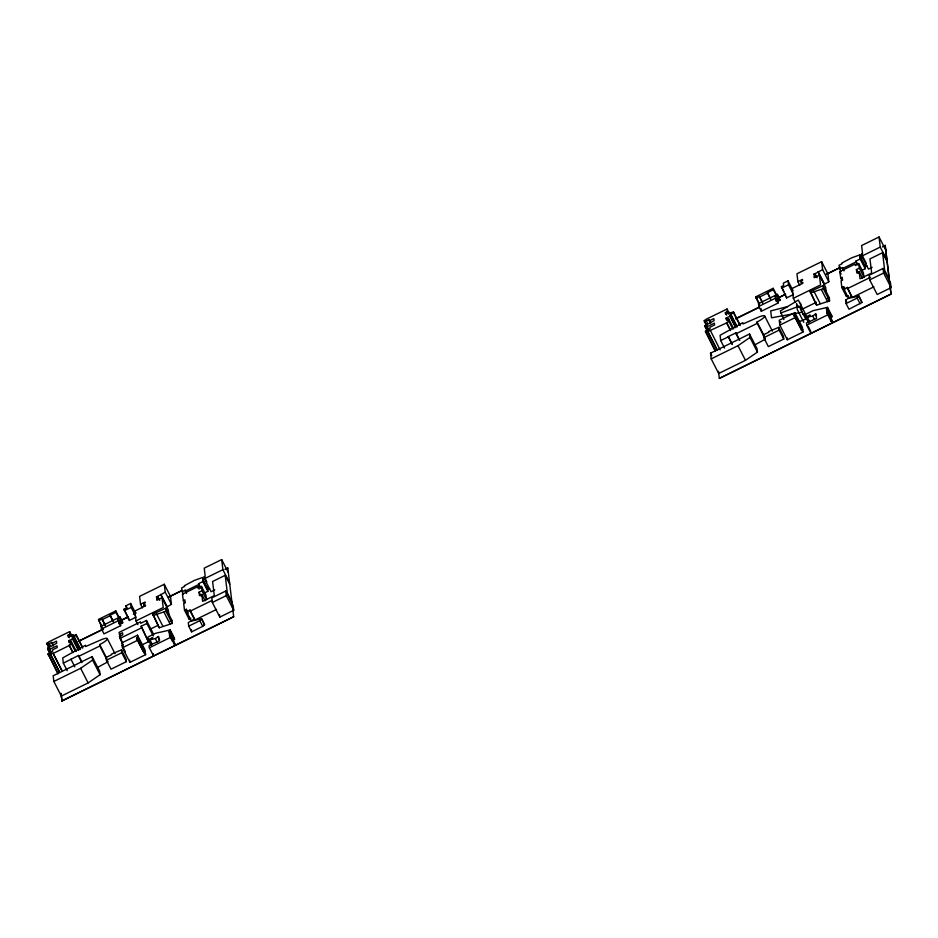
<?xml version="1.0" encoding="UTF-8"?>
<svg xmlns="http://www.w3.org/2000/svg" width="938" height="938" viewBox="0 0 938 938"><rect width="100%" height="100%" fill="white"/><g stroke="black" fill="none" stroke-linecap="round" stroke-linejoin="round"><path stroke-width="1.41" d="M152.343 644.488L149.974 639.845L152.777 637.641L148.227 639.564L151.194 645.367M809.705 321.886L807.325 317.243L810.139 315.039L805.578 316.962L808.556 322.766M149.974 639.845L155.333 638.579L158.628 636.445L159.179 641.029L149.107 645.485L149.377 647.759L153.539 655.885L153.269 653.61M807.325 317.243L812.695 315.977L815.99 313.843L816.541 318.428L806.469 322.883L806.739 325.158L810.901 333.283L810.631 331.008M845.642 300.066L848.362 298.378L858.985 296.045L861.987 302.493L848.972 309.235L846.064 303.549L845.642 300.066L846.815 302.341M53.841 681.457L80.633 668.302L92.592 660.071L92.182 656.612L53.161 675.782L53.841 681.457L61.322 696.078L88.125 682.934L100.073 674.692L99.663 671.233L92.182 656.612M711.192 358.855L737.995 345.7L749.954 337.469L749.532 334.01L710.523 353.18L711.192 358.855L718.684 373.488L745.476 360.333L757.435 352.09L757.025 348.643L749.532 334.01M188.702 626.15L199.829 620.686L201.623 618.646L189.898 621.519L188.28 622.668L188.702 626.15L191.61 631.837L202.737 626.373L204.543 624.333L201.623 618.646M846.064 303.549L857.18 298.085L858.985 296.045M802.588 314.523L804.992 313.069L798.332 300.066L780.322 310.982L783.898 319.6M164.279 584.268L165.229 592.148L160.808 594.715L167.046 606.898L171.455 604.342L170.517 596.462L164.279 584.268L139.586 596.369L140.536 604.271L142.4 607.918M821.641 261.667L822.579 269.546L818.171 272.114L824.408 284.296L828.817 281.74L827.879 273.861L821.641 261.667L796.948 273.767L797.898 281.67L799.762 285.328M71.64 635.413L69.693 631.602L48.717 641.897L46.9 643.28L48.975 648.111M729.002 312.811L727.056 309.001L706.08 319.295L704.262 320.679L706.326 325.509M47.017 644.3L48.94 643.362L50.242 645.895M704.379 321.699L706.302 320.761L707.651 323.716M136.127 617.122L129.198 620.522L124.027 609.243L126.29 608.129L126.009 605.749L130.663 603.462L135.658 613.218M793.009 290.616L788.026 280.861L783.371 283.147L783.652 285.527L781.389 286.641L786.56 297.921L793.478 294.532M50.289 646.317L48.987 643.785L51.813 642.401L53.103 644.934M120.181 619.432L115.808 610.908L98.443 619.42L101.726 626.901M710.465 322.332L709.163 319.799L706.302 320.761M759.088 304.299L755.805 296.83L773.17 288.306L777.532 296.83M228.344 572.579L221.685 559.576L204.238 568.147L205.199 576.202L204.203 576.694L204.449 578.723L211.097 591.726L214.79 589.92M885.707 249.977L879.047 236.986L861.6 245.545L862.561 253.6L861.565 254.092L861.799 256.121L868.459 269.124L872.152 267.318M79.367 648.99L72.05 634.991L68.216 636.879L68.017 635.214L70.01 634.229L69.693 631.602M732.097 318.216L729.412 312.389L725.566 314.277L725.379 312.612L727.372 311.639L727.056 309.001M53.232 645.942L51.93 643.398L56.468 641.17L56.714 643.234L47.58 648.264L49.702 653.552M710.582 323.34L709.28 320.796L713.83 318.568L714.076 320.632L704.942 325.662L707.064 330.95M98.607 620.804L102.125 619.08L105.244 625.165M755.969 298.202L759.487 296.478L762.606 302.575M113.264 621.812L110.086 615.222L115.984 612.326L115.808 610.908M770.626 299.21L767.448 292.621L773.334 289.725L773.17 288.306M105.314 625.716L102.195 619.619L110.145 615.715M762.664 303.115L759.546 297.018L767.507 293.113M79.284 649.706L72.132 635.741L73.352 635.143L80.492 649.108M729.494 313.14L733.457 311.944L739.953 324.642M124.203 610.779L131.132 607.378L130.663 603.462M781.565 288.177L788.495 284.777L788.026 280.861M79.929 648.545L73.434 635.847L76.095 634.545L82.591 647.243M78.393 650.269L72.554 638.848L73.434 636.843L76.213 635.483L76.095 634.545M736.717 326.389L730.878 314.957L730.784 314.242L733.563 312.882L733.457 311.944M47.756 649.741L49.515 648.873L50.816 651.418M140.536 604.271L145.109 602.02L145.214 602.9L143.62 603.685L143.854 605.702L145.425 604.94L145.519 605.807L134.802 611.072L135.987 620.909L137.851 624.567M705.118 327.139L706.877 326.283L708.823 330.094M797.898 281.67L802.471 279.418L802.576 280.31L800.97 281.095L801.216 283.112L802.776 282.338L802.881 283.217L792.164 288.47L793.337 298.307L795.213 301.966M50.875 651.945L49.585 649.413L57.019 645.766L57.23 647.583L52.575 649.87L52.716 651.066L48.084 653.868L57.945 673.871M159.718 600.332L157.854 596.674L156.423 596.861L160.808 594.715M708.237 329.355L706.935 326.811L714.369 323.164L714.592 324.994L709.937 327.28L710.078 328.464L705.446 331.266L715.307 351.281M735.755 327.667L729.905 316.247L730.878 314.957M817.08 277.73L815.216 274.072L813.785 274.259L818.171 272.114M76.377 651.406L71.182 641.252L68.955 642.342L68.755 640.713L72.554 638.848M733.739 328.816L728.545 318.65L726.305 319.752L726.118 318.111L729.905 316.247M101.14 626.232L120.029 616.97L122.515 621.835L122.655 622.938L120.427 624.028L120.627 625.693L103.966 633.877L101.468 628.999L101.14 626.232L103.004 629.89M777.379 294.368L758.49 303.631L758.83 306.398L761.316 311.275L777.989 303.091L775.292 296.549L777.52 295.47L777.379 294.368L780.006 300.336L777.79 301.426M120.627 625.693L117.942 619.15L120.158 618.06L120.029 616.97M861.776 258.525L859.9 254.866L851.716 257.809L841.808 263.062L841.902 263.871L839.053 265.266L840.765 271.539M168.946 615.527L168.277 609.911L162.04 597.729L156.834 600.285L156.705 599.206L158.076 598.538L157.854 596.674M826.308 292.926L825.639 287.321L819.402 275.127L814.196 277.683L814.067 276.616L815.439 275.936L815.216 274.072M48.201 654.83L50.312 653.798L59.411 671.573M705.564 332.228L707.674 331.196L717.418 350.237M207.533 587.223L207.755 589.005L202.76 579.25L205.328 577.984M864.895 264.622L865.106 266.404L860.123 256.649L862.69 255.394M72.496 651.875L69.248 645.532L71.499 643.902L71.182 641.252M101.468 628.999L118.141 620.815M730.503 330.551L726.61 322.93L728.861 321.3L728.545 318.65M758.83 306.398L775.492 298.214L775.292 296.549M59.469 672.065L50.371 654.29L52.997 653.012L62.096 670.787M204.449 578.723L222.892 569.671L221.685 559.576M716.831 349.475L707.733 331.7L710.347 330.411L720.15 349.921M861.799 256.121L880.254 247.069L879.047 236.986M203.523 593.437L207.873 591.303L202.878 581.548L202.678 579.825L204.672 578.84M861.975 270.308L865.235 268.702L860.24 258.958L860.029 257.223L862.034 256.238M62.143 671.256L53.056 653.481L69.248 645.532M726.61 322.93L710.347 330.411M78.358 641.264L103.262 629.035M120.299 620.675L128.166 616.817M133.407 614.238L136.033 612.96M168.805 596.873L181.913 590.436M225.167 569.214L227.864 568.088L225.249 569.378M735.709 318.662L759.311 307.078M776.347 298.718L785.528 294.215M826.155 274.271L840.577 267.201M882.517 246.612L885.226 245.486L891.053 294.157L719.34 378.424L890.971 293.993L885.144 245.322M78.44 641.416L103.344 629.199M120.381 620.839L128.248 616.981M168.887 597.037L181.995 590.6M735.791 318.826L759.393 307.242M776.43 298.882L785.61 294.38M826.237 274.435L839.346 268.01M882.611 246.776L885.226 245.486M183.402 594.141L182.16 591.702L185.243 590.178L186.498 592.617M200.509 588.208L198.539 583.682L202.878 581.548M839.51 269.1L842.605 267.588L843.86 270.027M857.25 264.387L855.89 261.092L860.24 258.958M118.61 623.231L120.967 622.082L120.803 620.651M775.972 300.641L778.329 299.48M118.739 623.688L122.515 621.835M186.603 593.508L185.349 591.069L198.633 584.55M776.101 301.098L779.877 299.245M843.966 270.906L842.711 268.467L855.995 261.948M199.114 589.158L197.812 586.613L182.429 594.153L183.356 600.59L184.657 603.146M842.019 280.544L840.706 278L839.791 271.563L855.175 264.012L855.35 265.513L858.809 263.812L863.382 272.747L863.91 277.097L861.963 278.047M201.459 586.402L201.975 590.752L206.548 599.699L206.032 595.349L201.459 586.402L197.988 588.103L197.812 586.613M229.775 584.245L225.202 575.299L212.598 581.49L214.298 595.653L202.655 601.364L201.822 594.434L199.477 595.595L199.067 592.183L201.975 590.752M887.137 261.643L882.564 252.709L869.96 258.888L871.648 273.052L860.017 278.762L859.185 271.832L856.828 272.993L856.417 269.581L859.337 268.151L858.809 263.812M135.987 620.909L163.212 607.543L162.04 597.729M793.337 298.307L820.574 284.941L819.402 275.127M152.835 614.167L165.709 608.211L171.947 620.405L172.193 623.442L159.249 627.78L152.835 614.167L159.249 627.78M810.198 291.566L823.072 285.609L829.309 297.803L829.555 300.852L816.611 305.178L810.198 291.566L816.611 305.178M153.011 615.586L165.956 611.259L165.709 608.211M183.356 600.59L184.88 599.851L185.208 602.665L183.684 603.415L184.493 610.157L189.066 619.103L190.871 618.212M810.373 292.996L823.318 288.658L823.072 285.609M840.706 278L842.23 277.249L842.57 280.063L841.046 280.814L841.855 287.567L846.428 296.502L846.099 293.805M207.873 591.303L207.661 589.568L209.666 588.583M865.235 268.702L865.024 266.967L867.029 265.993M153.574 634.287L146.504 620.475L140.735 623.313L140.559 621.847L119.044 632.411L120.568 636.89M119.278 634.369L122.55 632.775L122.796 634.885L119.466 636.527L122.28 643.574M67.184 670.658L63.35 663.154L78.581 655.439L81.782 661.689M732.179 344.316L728.31 336.59L735.943 332.838L739.777 340.342M724.546 348.057L720.701 340.564L728.334 336.812M81.899 662.603L78.698 656.354L99.862 645.965L99.698 644.558A8.723 1.853 -27.1 0 0 107.295 639.106A8.723 1.853 -27.1 0 0 101.808 639.481L85.663 646.528L85.51 645.262L62.717 657.901L63.35 663.154M739.25 340.002L736.049 333.752L757.224 323.364L757.06 321.957A8.723 1.853 -27.1 0 0 764.646 316.505A8.723 1.853 -27.1 0 0 759.159 316.88L743.025 323.927L742.873 322.66L720.079 335.3L720.701 340.564M142.06 644.863L148.427 641.744L141.157 626.256L146.867 623.465L146.504 620.475M119.712 638.555L141.357 627.932M184.493 610.157L186.299 609.278L188.257 613.112M841.855 287.567L843.661 286.676L844.962 289.232M225.706 591.046L211.8 597.869L212.34 602.466L219.832 617.098L233.738 610.263L233.187 605.667L225.706 591.046L226.257 595.642L233.738 610.263M883.068 268.444L869.151 275.268L869.702 279.876L877.182 294.497L891.1 287.673L890.549 283.077L883.068 268.444L883.619 273.04L891.1 287.673M137.487 635.19L137.745 637.301L145.355 652.555L144.089 653.165L145.226 651.933L144.968 649.823L137.487 635.19L121.881 642.847L123.382 647.361M794.849 312.6L779.244 320.257L779.49 322.332L780.697 321.734L780.779 322.449L779.572 323.047L779.83 325.134L787.31 339.755L802.963 332.075L802.705 329.953L795.225 315.332L793.97 315.942L795.096 314.711L794.849 312.6L802.33 327.221L802.588 329.332L801.38 329.93L793.888 315.297M149.998 629.281L157.783 625.458M802.166 309.223L816.435 302.224M186.592 611.752L190.051 610.052L194.635 618.986L191.164 620.686L186.592 611.752L186.299 609.278M851.985 296.385L848.527 298.085L843.954 289.15L847.413 287.45L852.126 297.498L873.888 286.817M216.526 609.419L194.764 620.1L190.191 611.166L211.953 600.484M852.126 297.498L847.542 288.564L870.593 277.249M122.128 644.922L123.335 644.336L122.221 645.637L122.468 647.724L129.948 662.357L145.601 654.677L145.355 652.555M169.942 621.39L171.947 620.405M827.293 298.788L829.309 297.803M143.467 651.945L136.608 638.544L137.745 637.301M136.608 638.544L137.863 637.922L138.121 640.044L145.601 654.677M212.34 602.466L226.257 595.642M869.702 279.876L883.619 273.04M122.468 647.724L138.121 640.044M779.83 325.134L795.483 317.454L795.225 315.332M121.471 649.893L111.493 654.067L111.575 654.747L106.1 657.444L106.428 660.27L111.001 669.204L126.372 661.665L126.044 658.839L121.471 649.893L121.799 652.719L126.372 661.665M778.821 327.303L768.855 331.466L768.937 332.146L763.45 334.843L763.79 337.668L768.363 346.603L783.734 339.064L783.394 336.238L778.821 327.303L779.161 330.117L783.734 339.064M805.578 316.962L805.285 314.464L812.988 310.689L827.539 307.371L831.689 315.496L831.865 316.915L830.681 317.49L831.15 321.406L832.323 320.831L828.172 312.706L826.999 313.28L831.15 321.406M106.428 660.27L121.799 652.719M763.79 337.668L779.161 330.117M148.227 639.564L147.923 637.066L155.626 633.279L170.177 629.973L174.339 638.098L174.503 639.505L173.319 640.091L173.636 642.706M172.604 641.686L169.637 635.882L169.168 631.966L170.353 631.38L170.177 629.973M826.999 313.28L826.53 309.364L827.703 308.79L827.539 307.371M97.599 667.41L108.116 661.689M754.949 344.809L765.478 339.087M169.637 635.882L170.81 635.307L175.183 645.262L169.168 631.966M149.377 647.759L171.021 637.137M806.739 325.158L828.383 314.535L828.172 312.706M173.155 638.672L174.339 638.098M830.517 316.083L831.689 315.496M801.451 330.575L802.705 329.953M173.788 644.007L174.96 643.433M61.896 700.85L233.691 616.747L61.978 701.014L60.982 693.241M780.568 313.104L799.129 306.14L805.789 319.143L798.953 321.711M787.498 306.62L770.696 310.9L771.528 317.794L801.709 312.295L800.56 303.279M880.254 247.069L886.914 260.072M889.247 279.278L884.675 270.343L882.564 252.709M861.565 254.092L866.22 263.191M860.029 257.223L865.024 266.967M855.89 261.092L857.766 264.751M859.337 268.151L863.91 277.097M859.185 271.832L862.456 278.223M856.417 269.581L858.387 273.415M859.079 296.807L861.987 302.493M857.18 298.085L860.099 303.771M839.791 271.563L841.105 274.107M822.579 269.546L828.817 281.74M818.124 271.739L824.361 283.933M823.318 288.658L829.555 300.852M813.785 274.259L815.087 277.179M821.395 289.596L827.633 301.79M827.703 308.79L831.865 316.915M826.355 307.957L829.919 314.922M826.53 309.364L830.681 317.49M828.383 314.535L832.545 322.66L832.323 320.831M813.891 291.261L820.129 303.455M800.97 281.095L802.225 283.534M815.286 314.042L816.482 316.364M812.695 315.977L814.477 319.459M805.285 314.464L806.469 316.786M788.495 284.777L792.856 293.313M798.461 307.336L796.503 303.513L797.3 309.599L803.819 322.344M808.251 326.365L810.033 329.848M781.389 286.641L783.875 291.519M795.096 314.711L802.588 329.332M795.483 317.454L802.963 332.075M777.52 295.47L780.006 300.336M773.334 289.725L776.453 295.822M775.492 298.214L777.989 303.091M767.448 292.621L770.567 298.718M755.805 296.83L759.546 304.135M764.716 316.118L772.396 331.126M757.06 321.957L764.095 335.71M757.224 323.364L764.904 338.372M749.954 337.469L757.435 352.09M733.563 312.882L740.059 325.58M730.784 314.242L737.28 326.94M729.823 315.485L735.662 326.905M727.372 311.639L728.674 314.171M725.379 312.612L726.669 315.156M728.861 321.3L732.754 328.921M726.118 318.111L727.407 320.644M726.551 322.426L730.444 330.047M737.995 345.7L745.476 360.333M728.31 336.59L732.144 344.094M704.262 320.679L706.853 325.756M704.942 325.662L706.889 329.473M705.446 331.266L715.19 350.308M710.523 353.18L711.766 355.619M222.892 569.671L229.552 582.674M231.885 601.879L227.313 592.945L225.202 575.299M204.203 576.694L206.864 581.888M202.678 579.825L207.661 589.568M198.539 583.682L200.404 587.34M201.822 594.434L205.094 600.824M199.067 592.183L201.025 596.017M201.717 619.408L204.625 625.095M199.829 620.686L202.737 626.373M165.229 592.148L171.455 604.342M160.761 594.34L166.999 606.523M165.956 611.259L172.193 623.442M156.423 596.861L157.678 599.3M164.033 612.197L170.27 624.391M170.353 631.38L174.503 639.505M168.992 630.547L172.557 637.512M156.529 613.862L162.766 626.056M143.62 603.685L144.862 606.124M157.924 636.632L159.706 640.115M155.333 638.579L157.115 642.061M146.867 623.465L153.293 636.023M141.157 626.256L148.427 641.744M131.132 607.378L135.494 615.903M126.009 605.749L127.251 608.187M124.027 609.243L129.01 618.986M136.538 637.899L144.018 652.52M120.158 618.06L122.655 622.938M115.984 612.326L119.103 618.423M117.942 619.15L120.427 624.028M110.086 615.222L113.205 621.308M119.466 636.527L122.679 642.8M122.221 645.637L125.34 651.734M100.319 623.078L101.562 625.517M107.366 638.719L115.034 653.727M99.698 644.558L106.733 658.312M99.862 645.965L107.542 660.962M92.592 660.071L100.073 674.692M76.213 635.483L82.708 648.17M73.434 636.843L79.929 649.542M72.46 638.075L78.311 649.506M70.01 634.229L71.311 636.773M68.017 635.214L69.318 637.758M71.499 643.902L75.392 651.511M68.755 640.713L70.057 643.245M69.189 645.027L73.082 652.649M80.633 668.302L88.125 682.934M70.948 659.191L74.817 666.918M46.9 643.28L49.503 648.357M47.58 648.264L49.526 652.062M48.084 653.868L57.828 672.909M859.9 254.866L860.123 256.649M847.413 287.45L847.542 288.564M848.233 295.622L848.527 298.085M842.605 267.588L842.711 268.467M843.661 286.676L843.954 289.15M786.372 296.396L786.56 297.921M787.064 337.668L787.31 339.755M760.988 308.508L761.316 311.275M735.943 332.838L736.049 333.752M718.485 371.26L719.34 378.424M709.163 319.799L709.28 320.796M227.782 567.924L233.691 616.747M219.551 614.8L219.832 617.098M202.76 579.25L202.549 577.468L194.354 580.411L184.458 585.664L184.552 586.473L181.702 587.868L182.16 591.702M190.051 610.052L190.191 611.166M191.34 629.515L191.61 631.837M188.749 616.395L189.066 619.103M185.243 590.178L185.349 591.069M129.702 660.27L129.948 662.357M78.581 655.439L78.698 656.354M73.352 635.143L73.434 635.847M72.05 634.991L72.132 635.741M61.122 693.862L61.978 701.014M51.813 642.401L51.93 643.398"/></g></svg>
